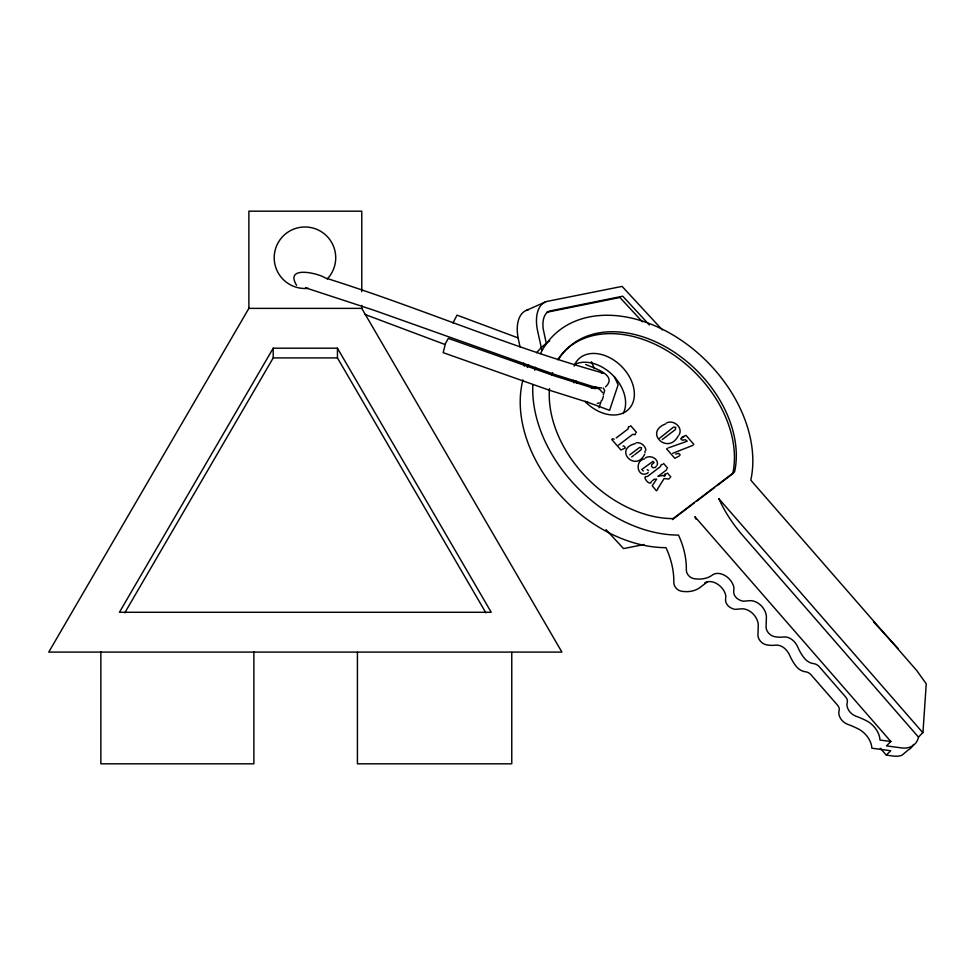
<?xml version="1.0" encoding="UTF-8"?>
<svg xmlns="http://www.w3.org/2000/svg" width="975" height="975" viewBox="0 0 975 975"><rect width="100%" height="100%" fill="white"/><g stroke="black" fill="none" stroke-linecap="round" stroke-linejoin="round"><path stroke-width="1.46" d="M692.92 445.331L672.628 453.338M657.211 465.221C659.088 458.908 650.447 454.496 645.426 457.921M603.354 396.484L602.099 400.213M540.503 353.62A126.592 90.382 44.9 0 1 673.774 335.473A126.592 90.382 44.9 0 1 750.787 480.151L916.744 670.556L926.25 683.816L922.959 732.408L918.499 737.137L918.06 738.818A24.972 17.83 44.9 0 1 901.448 747.898L886.47 745.887L890.845 741.5L694.895 516.701A107.603 74.978 52.8 0 0 696.113 519.297M679.343 455.934L674.846 458.323L666.681 448.951L667.132 448.317M679.161 434.887C683.182 427.379 673.725 419.421 666.583 422.943M598.979 407.757L601.356 400.676M603.245 395.009L604.658 390.756L603.391 387.989M659.588 438.25L673.518 427.087L675.712 427.379L675.37 429.585L662.22 439.579M657.577 488.987L664.085 478.579L668.826 479.054L669.898 477.896M452.973 322.957L457.007 315.132L517.64 337.74M644.707 454.192C635.602 473.082 612.995 449.122 635.249 443.649M361.774 291.671L361.774 211.185L248.881 211.185L248.881 308.38L48.75 652.092L561.905 652.092L361.774 308.38L361.774 305.346M273.207 348.197L119.438 612.276L491.217 612.276L337.447 348.197L273.207 348.197L273.207 357.91L124.8 612.8M651.288 481.516C651.032 486.659 642.818 478.335 645.523 476.543L646.315 476.641M678.222 435.837C668.277 455.593 643.329 432.437 665.645 423.881M648.131 472.424L647.632 473.168C637.504 478.567 634.03 460.834 644.487 458.872M880.303 748.227L886.299 755.113L890.687 750.726L871.857 748.203A19.39 13.845 44.9 0 0 858.171 728.849A81.961 58.512 44.9 0 0 847.592 724.279A10.518 7.508 44.9 0 1 839.109 710.641A5.972 4.266 44.9 0 0 837.513 705.144L811.785 675.638A7.52 5.375 44.9 0 0 805.472 671.775A11.42 8.153 44.9 0 1 795.966 666.059A39.171 27.97 44.9 0 1 789.75 655.468A15.576 11.115 44.9 0 0 785.57 649.277A11.03 7.873 44.9 0 0 775.722 645.17A36.477 26.045 44.9 0 1 766.228 644.755A8.434 6.021 44.9 0 1 757.928 635.237L758.257 626.303A14.93 10.664 44.9 0 0 753.431 614.25A13.479 9.616 44.9 0 0 741.439 608.839L735.382 609.363A12.2 8.714 44.9 0 1 729.885 607.279A7.276 5.204 44.9 0 1 725.571 599.844L725.827 595.786A14.345 10.238 44.9 0 0 717.283 583.964A14.345 10.238 44.9 0 0 704.815 582.782M605.548 386.856C618.577 374.827 592.264 367.612 585.658 364.431M616.261 437.921L628.083 428.927L628.546 426.636L629.74 426.648M618.528 445.136L632.653 434.399L635.225 434.606L635.529 433.29M629.801 454.801L639.697 447.391L641.55 447.744L641.099 449.804L634.859 454.545M631.69 456.958L633.799 455.349M641.684 469.56L653.006 461.358L654.103 462.564L651.666 464.722L651.544 466.306L652.823 467.768L655.224 467.464A6.301 4.497 44.9 0 0 656.273 466.16M647.242 476.629L660.355 466.659L661.294 464.624L662.647 464.393M652.263 480.773L654.225 479.286L656.626 479.139L652.214 485.806L656.431 490.791L657.638 489.596M658.308 476.178L666.608 469.865L666.632 468.963M672.47 519.577L694.151 503.088M696.564 501.26L714.638 487.524M717.039 485.696L732.7 473.789A107.603 76.818 44.9 0 0 671.495 353.474A107.603 76.818 44.9 0 0 557.639 359.763M707.557 581.758L700.44 587.182A36.733 26.227 44.9 0 1 681.269 591.191A7.398 5.277 44.9 0 1 673.798 582.623A82.278 58.744 44.9 0 0 665.986 547.658A126.592 90.382 44.9 0 1 556.725 491.217A126.592 90.382 44.9 0 1 522.953 379.872M682.122 437.178L685.949 435.325L693.859 444.393M683.731 436.885L680.66 438.665L682.207 440.225L685.254 439.713L687.277 441.212M526.256 310.416L545.464 301.945M668.472 447.842L685.937 441.687M597.273 403.455L599.15 402.809M546.536 312.329L619.893 297.473L642.391 321.799M675.675 454.045L678.71 453.387L680.282 454.984M664.036 476.214L664.852 476.032L665.145 473.85L666.425 473.911M643.987 544.501L623.537 548.596L605.987 529.62M658.052 476.141L664.974 475.276M622.915 446.05L623.927 445.977M594.275 388.562L596.249 388.428L590.887 387.599L592.776 387.965L553.715 375.655L448.342 338.374L445.526 343.346L443.162 352.658L548.767 390.012L587.913 402.358M636.188 442.711C640.746 442.004 645.255 445.624 645.95 450.097M248.881 308.38L361.774 308.38M273.207 357.91L337.447 357.91L485.855 612.8M601.136 372.852L603.111 373.035C508.779 346.868 418.592 307.149 325.126 277.887C318.021 273.061 284.334 265.298 296.571 285.309M601.794 388.038L594.36 387.014L555.007 374.595L374.071 310.282L305.528 287.796M647.181 469.633L648.533 470.547M890.845 741.5L879.986 740.037A19.39 13.845 44.9 0 0 866.3 720.683A81.961 58.512 44.9 0 0 855.721 716.113A10.518 7.508 44.9 0 1 847.251 702.475A5.972 4.266 44.9 0 0 845.642 696.979L819.926 667.473A7.52 5.375 44.9 0 0 813.601 663.622A11.42 8.153 44.9 0 1 804.095 657.893A39.171 27.97 44.9 0 1 797.879 647.303A15.576 11.115 44.9 0 0 793.711 641.111A11.03 7.873 44.9 0 0 783.851 637.004A36.477 26.045 44.9 0 1 774.357 636.59A8.434 6.021 44.9 0 1 766.057 627.071L766.387 618.138A14.93 10.664 44.9 0 0 761.56 606.084A13.479 9.616 44.9 0 0 749.568 600.685L743.511 601.197A12.2 8.714 44.9 0 1 738.014 599.113A7.276 5.204 44.9 0 1 733.7 591.691L733.956 587.62A14.345 10.238 44.9 0 0 725.412 575.798A14.345 10.238 44.9 0 0 712.944 574.616A36.733 26.227 44.9 0 1 693.786 578.638A7.398 5.277 44.9 0 1 686.315 570.07A82.278 58.744 44.9 0 0 678.503 535.092A126.592 90.382 44.9 0 1 532.85 384.589M886.299 755.113L893.307 756.052A24.972 17.83 44.9 0 0 901.936 755.247L908.139 750.019A24.972 17.83 44.9 0 0 913.526 744.449M614.128 439.201L612.727 438.677L611.8 439.506L620.941 450.011L625.28 448.037L624.768 446.733M585.232 401.334L609.594 410.329L618.113 384.832L614.299 376.545M444.539 344.321L364.626 314.328M595.225 386.795L599.978 389.683L602.574 392.633M642.622 470.486L643.342 470.998M662.342 329.916L622.087 286.394L547.609 301.287A35.539 19.866 66.2 0 0 537.664 331.11L541.893 350.269M649.362 324.955L622.769 296.205L549.413 311.049A25.606 14.308 66.2 0 0 543.294 329.392L546.439 344.09M873.503 621.855L898.219 648.582M922.874 732.737L718.746 498.566A107.603 74.978 52.8 0 0 742.377 535.08L918.499 737.137M630.679 425.697L636.468 432.352M663.585 463.454L667.57 468.024M667.363 472.972L670.837 476.958M591.337 361.774L594.506 368.672M575.713 380.64L576.981 383.394M520.077 346.942L518.444 339.568A35.539 19.866 66.2 0 1 528.401 309.757M523.66 363.163L524.306 366.112M645.011 451.035L645.048 452.619M511.765 652.385L511.765 763.815L357.423 763.815L357.423 652.385M337.447 348.197L337.447 357.91M253.878 651.885L253.878 763.815L100.852 763.815L100.852 651.885M574.104 366.125A35.441 25.301 44.9 0 1 615.908 361.554A35.441 25.301 44.9 0 1 630.191 407.501A35.441 25.301 44.9 0 1 585.11 401.542M574.007 382.883A35.441 25.301 44.9 0 1 573.361 380.189M534.775 370.195A126.592 90.382 44.9 0 1 535.47 367.319M549.473 388.647A107.603 76.818 44.9 0 0 673.14 518.602L734.577 471.9A107.603 76.818 44.9 0 0 672.543 351.061A107.603 76.818 44.9 0 0 558.748 359.092M551.704 375.472A107.603 76.818 44.9 0 1 552.569 372.548M527.365 367.477A126.592 90.382 44.9 0 1 528.621 364.906M536.603 352.767A126.592 90.382 44.9 0 1 549.668 340.799M575.018 364.272A35.441 25.301 44.9 0 1 613.153 375.582A35.441 25.301 44.9 0 1 623.147 413.607M308.319 288.32A30.761 30.761 0 0 1 274.706 252.196A30.761 30.761 0 0 1 318.959 230.356A30.761 30.761 0 0 1 327.186 279.021"/></g></svg>
